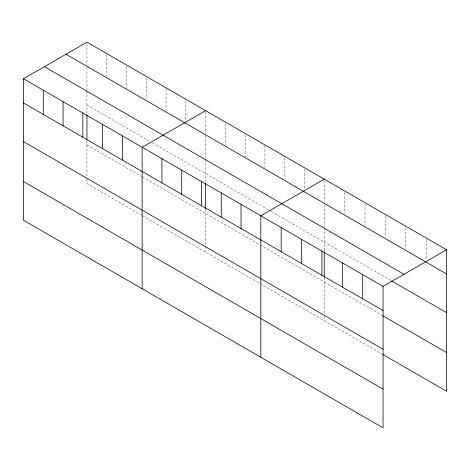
<?xml version="1.0" encoding="UTF-8"?>
<svg xmlns="http://www.w3.org/2000/svg" width="470" height="470" viewBox="0 0 470 470"><rect width="100%" height="100%" fill="white"/><g stroke="black" fill="none" stroke-linecap="round" stroke-linejoin="round"><path stroke-width="0.35" stroke-dasharray="2.35 1.76" d="M86.944 67.756L86.944 89.981M205.596 135.542L205.596 158.484M324.253 204.767L324.253 226.987M86.944 105.033L149.977 141.429M152.45 142.857L270.485 211.001M271.102 211.359L390.934 280.543M86.944 144.919L141.946 176.673M142.563 177.031L382.286 315.435M141.946 215.383L86.944 183.629L86.944 177.895M142.563 215.742L382.286 354.145M426.126 239.442L426.126 259.951M405.751 227.68L405.751 248.918M385.377 215.918L385.377 237.156M365.002 204.156L365.002 225.394M344.628 192.389L344.628 213.633M324.253 180.627L324.253 201.865M324.253 227.703L324.253 250.586M324.253 277.653L324.253 313.466M324.253 316.334L324.253 320.634M304.478 169.212L304.478 188.987M284.703 157.791L284.703 179.035M264.927 145.641L264.927 167.614M245.146 134.96L245.146 156.933M225.371 123.54L225.371 144.778M205.596 112.124L205.596 133.363M205.596 159.201L205.596 182.795M205.596 209.15L205.596 245.681M205.596 246.398L205.596 252.132M185.82 100.709L185.82 120.479M166.045 88.554L166.045 110.526M146.27 77.873L146.27 99.111M126.495 66.452L126.495 88.425M106.719 54.303L106.719 76.275M86.944 43.622L86.944 64.86M86.944 90.698L86.944 114.292M86.944 140.648L86.944 177.178"/><path stroke-width="0.7" d="M23.5 78.784L383.056 286.371L383.056 427.847L23.5 220.26L23.5 78.784L86.944 42.153L446.5 249.74L446.5 391.216L382.903 354.498M205.596 110.662L142.151 147.286L142.151 288.762M324.253 179.164L260.809 215.795L260.809 357.265M383.056 286.371L446.5 249.74M66.006 54.244L446.5 273.91M44.439 66.699L403.994 274.286M391.551 280.896L446.5 312.62M23.5 102.954L383.056 310.541M382.903 315.787L446.5 352.506M23.5 141.664L383.056 349.251M23.5 181.549L383.056 389.137M362.681 274.609L362.681 298.779M342.307 262.847L342.307 287.017M324.253 252.014L324.253 276.942M321.932 251.08L321.932 275.25M301.558 239.318L301.558 263.488M281.183 227.556L281.183 251.726M241.034 204.374L241.034 228.543M221.253 192.959L221.253 217.128M205.596 183.512L205.596 208.439M201.477 181.537L201.477 205.707M181.702 170.122L181.702 194.292M161.927 158.707L161.927 182.877M122.376 135.871L122.376 160.041M102.601 124.456L102.601 148.626M86.944 115.003L86.944 139.931M82.826 113.035L82.826 137.205M63.05 101.62L63.05 125.79M43.275 90.205L43.275 114.369"/></g></svg>
